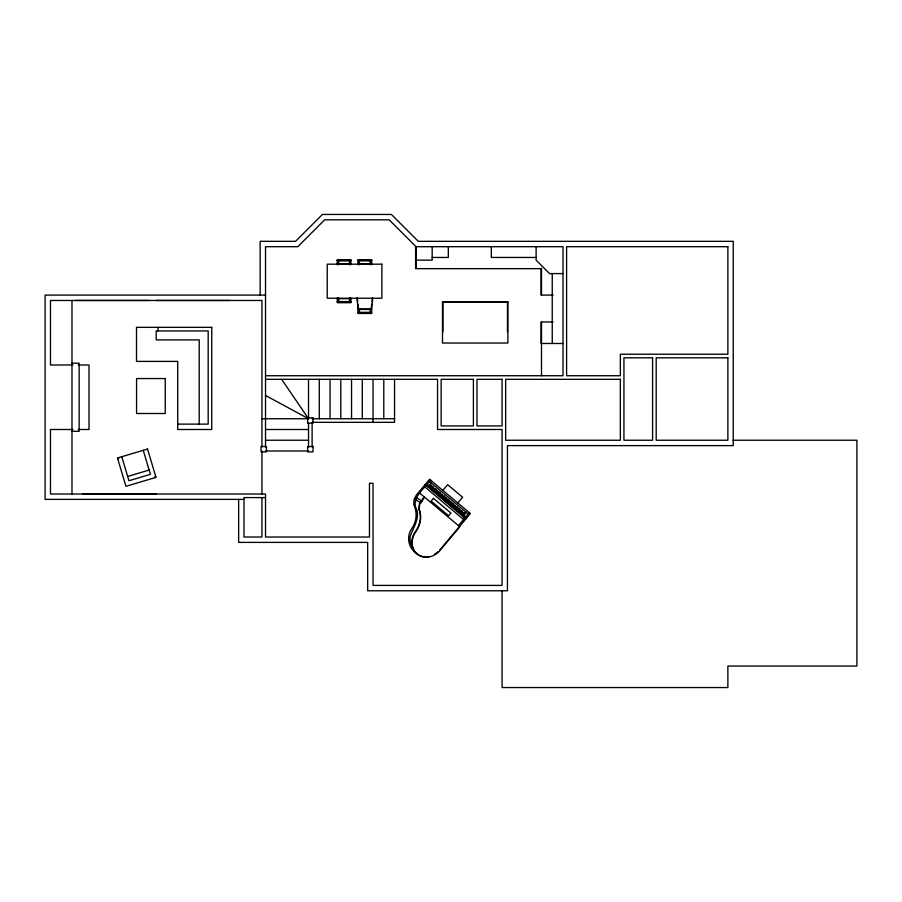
<?xml version="1.0" encoding="UTF-8"?>
<svg xmlns="http://www.w3.org/2000/svg" width="902" height="902" viewBox="0 0 902 902"><rect width="100%" height="100%" fill="white"/><g stroke="black" fill="none" stroke-linecap="round" stroke-linejoin="round"><path stroke-width="1.35" d="M371.737 304.2L371.173 309.431L358.534 309.431L357.97 304.2M372.019 301.595L372.447 297.671M372.774 298.235L371.579 308.98L358.139 308.98L356.944 298.235M458.475 525.663L469.356 512.663M463.278 515.752L466.176 512.28L463.267 515.741L459.952 512.956M430.615 480.157C424.402 489.064 410.004 497.927 417.028 510.318C419.238 520.003 412.969 528.053 410.117 536.758A16.304 16.304 0 0 0 413.093 548.19M428.315 486.415L431.235 482.953M428.822 486.832L430.626 484.678L429.104 487.069M429.453 487.362L431.257 485.22L429.735 487.599M430.062 487.881L431.866 485.727L430.344 488.117M424.154 496.867L419.407 503.981L418.787 508.852A23.689 20.52 -50 0 1 415.439 531.549A17.69 15.323 -50 0 0 413.567 549.814A17.69 15.323 -50 0 0 429.036 556.59M424.504 497.149L419.757 504.263L419.126 509.134A23.689 20.52 -50 0 1 415.777 531.83A17.69 15.323 -50 0 0 417.096 554.008A17.69 15.323 -50 0 0 439.161 551.449L459.84 526.802L419.701 493.123M431.303 488.918L433.107 486.776L431.584 489.155M431.934 489.459L433.749 487.305L432.216 489.696M433.14 490.462L435.226 488.546L433.422 490.699M433.772 490.992L435.576 488.839L434.054 491.229M434.381 491.511L436.185 489.358L434.663 491.737M435.598 492.526L437.402 490.372L435.88 492.763M436.23 493.056L438.034 490.902L436.512 493.293M437.504 494.127L439.308 491.973L437.786 494.364M438.135 494.657L439.939 492.503L438.417 494.894L440.571 496.698M438.744 495.164L440.559 493.022L439.026 495.401M442.814 490.462L447.651 484.69L462.591 497.227L457.754 503M440.018 496.235L441.822 494.082L440.3 496.472M440.65 496.765L442.454 494.612L440.931 497.002M441.912 497.825L443.998 495.908L442.194 498.062M442.544 498.355L444.348 496.201L442.826 498.592M443.153 498.862L444.968 496.72L443.434 499.099M444.37 499.956L446.174 497.735L444.652 500.125M444.957 500.554L446.806 498.265L445.284 500.655M446.276 501.489L448.08 499.336L446.558 501.726M446.907 502.019L448.711 499.866L447.189 502.256M447.448 502.617L449.331 500.373L447.798 502.764M448.745 503.598L450.538 501.399L449.016 503.778M449.365 504.083L451.169 501.929L449.647 504.319M450.639 505.154L452.443 503L450.921 505.391M451.271 505.684L453.368 503.767L451.552 505.921L447.381 502.414M452.173 506.428L453.695 504.038M453.097 507.206L454.901 505.052L453.379 507.443M454.01 507.973L455.533 505.594L453.729 507.736L456.919 510.419M455.048 508.852L456.852 506.698L455.33 509.089M455.679 509.382L457.494 507.228L455.961 509.619M456.299 509.889L458.103 507.736L456.581 510.126M457.506 510.904L459.31 508.762L457.788 511.141M458.137 511.434L459.941 509.292L458.419 511.671M459.411 512.505L461.226 510.363L459.693 512.742M460.054 513.046L461.858 510.893L460.324 513.283M460.663 513.554L462.467 511.4L460.945 513.79M461.869 514.568L463.673 512.415L462.151 514.805M462.5 515.098L464.316 512.945L462.782 515.335M439.691 550.119L470.393 513.531L429.589 479.289L416.453 494.939L414.052 499.482L413.736 504.613A23.689 23.689 0 0 1 411.819 528.504A17.69 17.69 0 0 0 418.032 554.279M117.745 458.836L118.602 458.588L118.342 457.731M127.667 476.448L149.134 470.055M155.73 476.504L154.873 476.752L155.133 477.62M432.182 257.453L448.317 257.453L448.317 246.708M536.126 257.453L491.319 257.453L491.319 246.708M337.303 260.148L350.855 260.148M358.071 260.148L371.624 260.148M416.059 260.148L432.182 260.148L432.182 246.708M337.303 260.374L350.855 260.374M358.071 260.374L371.624 260.374M337.303 260.825L350.855 260.825M358.071 260.825L371.624 260.825M337.303 263.283L338.645 263.283M358.071 263.283L359.413 263.283M370.282 263.283L371.624 263.283M337.765 263.734L349.006 263.734M358.534 263.734L371.173 263.734M563.006 273.588L549.566 273.588L536.126 260.148L536.126 246.708M265.526 295.089L45.1 295.089L45.1 499.381L244.014 499.381M553.152 295.089L541.053 295.089L541.053 268.661L415.608 268.661L415.608 246.708L563.006 246.708L563.006 375.739L265.526 375.739M337.765 298.675L350.404 298.675M337.325 299.126L338.667 299.126M349.525 299.126L350.878 299.126M337.325 301.595L350.878 301.595M337.325 302.26L350.878 302.26M507.454 302.26L442.938 302.26L442.938 331.823M358.083 309.882L359.436 309.882M370.294 309.882L371.635 309.882M358.083 312.34L371.635 312.34M358.083 313.017L371.635 313.017M553.152 321.969L541.053 321.969L541.053 343.482L563.006 343.482M71.98 363.19L79.15 363.19L79.15 431.291L71.98 431.291M72.882 364.983L50.478 364.983L50.478 300.467L261.941 300.467L261.941 446.817M78.249 364.983L89.005 364.983L89.005 429.499L78.249 429.499M265.526 379.314L437.56 379.314L437.56 429.499L502.076 429.499L502.076 585.409L373.045 585.409L373.045 483.258L369.459 483.258L369.459 537.017L265.526 537.017L265.526 494.014L50.478 494.014L50.478 429.499L72.882 429.499M261.941 418.742L308.529 418.742L308.529 379.314M312.115 418.742L394.546 418.742M177.717 424.12L208.182 424.12L208.182 330.933L156.204 330.933L156.204 339.896L199.218 339.896L199.218 424.12M265.526 429.499L308.529 429.499M265.526 440.244L308.529 440.244M732.988 440.244L856.9 440.244L856.9 666.048L727.869 666.048L727.869 687.549L502.076 687.549L502.076 590.596M265.526 451L308.529 451M265.526 497.588L244.014 497.588L244.014 537.017L261.941 537.017L261.941 497.588M421.008 502.775L415.179 499.685L416.577 497.724L422.147 501.185M265.526 395.448L308.529 418.742M429.487 481.488L468.239 514.005M427.108 484.34L465.849 516.846M426.578 484.96L428.732 486.764M433.039 490.384L435.192 492.188M443.807 499.415L445.96 501.219M426.387 485.197L465.139 517.703M426.139 485.49L464.88 518.007M424.977 484.78L426.003 485.648M464.755 518.154L465.782 519.022M424.684 485.129L425.721 485.986M464.462 518.503L465.5 519.372M424.898 486.967L463.605 519.529M281.649 379.314L307.74 417.581M143.249 450.301L150.42 474.351L128.952 480.743L121.781 456.705M357.271 297.671L357.688 301.595M552.25 273.588L552.25 343.482M541.493 268.21L541.493 295.089M541.493 321.969L541.493 375.739M507.454 301.809L507.454 331.823M416.059 268.21L416.059 246.708L389.179 219.829L324.664 219.829L297.784 246.708L265.526 246.708L265.526 446.964M394.546 379.314L394.546 422.328L312.115 422.328L312.115 446.907M383.801 379.314L383.801 418.742M373.045 379.314L373.045 422.328M370.282 260.374L370.282 264.624L371.624 264.624L371.624 259.697L358.071 259.697L358.071 264.624L359.413 264.624L359.413 260.374M370.294 312.791L370.294 308.54L371.635 308.54L371.635 313.468L358.083 313.468L358.083 308.54L359.436 308.54L359.436 312.791M362.288 379.314L362.288 418.742M351.543 379.314L351.543 418.742M350.878 297.784L350.878 302.711L337.325 302.711L337.325 297.784M349.514 260.374L349.514 264.624L350.855 264.624L350.855 259.697L337.303 259.697L337.303 264.624L338.645 264.624L338.645 260.374M349.525 297.784L349.525 302.035M340.787 379.314L340.787 418.742M338.667 297.784L338.667 302.035M330.042 379.314L330.042 418.742M319.285 379.314L319.285 418.742M308.529 422.779L308.529 446.964M261.941 451L261.941 494.014M260.148 295.089L260.148 241.33L295.552 241.33L322.431 214.45L391.4 214.45L418.28 241.33L733.247 241.33L733.247 445.622L507.454 445.622L507.454 590.776L367.666 590.776L367.666 542.395L238.647 542.395L238.647 499.381M229.683 300.467L156.204 300.467M157.997 327.347L157.997 330.933M156.204 494.014L82.736 494.014M149.044 300.467L75.565 300.467M71.98 300.467L71.98 494.014M434.82 554.155A17.69 17.69 0 0 0 437.921 551.99A17.69 15.323 -50 0 1 434.933 554.256M433.445 498.355L431.133 501.106L448.632 515.797L450.944 513.035L433.445 498.355M147.545 449.027L117.486 457.979L125.93 486.313L155.99 477.361L147.545 449.027M727.869 246.708L566.591 246.708L566.591 375.739L620.351 375.739L620.351 354.227L727.869 354.227L727.869 246.708M381.873 264.185L327.223 264.185L327.223 298.235L381.873 298.235L381.873 264.185M507.894 301.809L442.487 301.809L442.487 343.031L507.894 343.031L507.894 301.809M211.756 327.347L136.495 327.347L136.495 361.398L177.717 361.398L177.717 429.499L211.756 429.499L211.756 327.347M652.608 357.812L623.936 357.812L623.936 440.244L652.608 440.244L652.608 357.812M727.869 357.812L656.194 357.812L656.194 440.244L727.869 440.244L727.869 357.812M165.246 378.547L136.574 378.547L136.574 413.499L165.246 413.499L165.246 378.547M473.403 379.314L441.146 379.314L441.146 425.913L473.403 425.913L473.403 379.314M502.076 379.314L476.989 379.314L476.989 425.913L502.076 425.913L502.076 379.314M620.351 379.314L505.661 379.314L505.661 440.244L620.351 440.244L620.351 379.314M313.017 417.851L307.638 417.851L307.638 423.218L313.017 423.218L313.017 417.851M266.417 446.524L261.039 446.524L261.039 451.891L266.417 451.891L266.417 446.524M313.017 446.524L307.638 446.524L307.638 451.891L313.017 451.891L313.017 446.524"/></g></svg>
